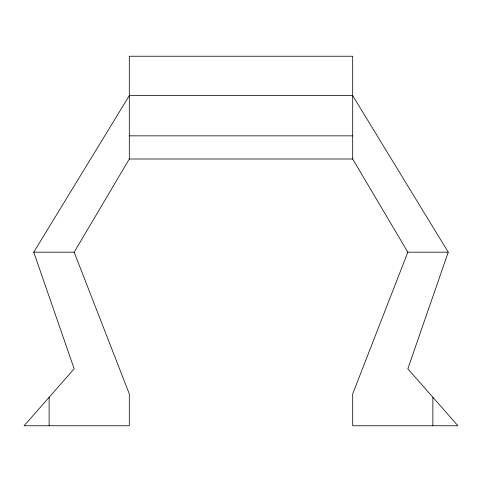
<?xml version="1.0" encoding="UTF-8"?>
<svg xmlns="http://www.w3.org/2000/svg" width="482" height="482" viewBox="0 0 482 482"><rect width="100%" height="100%" fill="white"/><g stroke="black" fill="none" stroke-linecap="round" stroke-linejoin="round"><path stroke-width="0.72" d="M448.248 252.182L407.838 368.802L457.9 425.757L352.691 425.757L352.691 393.914L407.838 252.182L352.691 159.006L352.691 56.243L129.309 56.243L129.309 159.006L74.162 252.182L129.309 393.914L129.309 425.757L24.1 425.757L74.162 368.802L33.752 252.182L129.309 95.635L352.691 95.635L448.248 252.182L407.838 252.182M129.309 135.846L352.691 135.846M129.309 159.006L352.691 159.006M33.752 252.182L74.162 252.182M432.872 397.276L432.872 425.757M49.128 397.276L49.128 425.757"/></g></svg>
